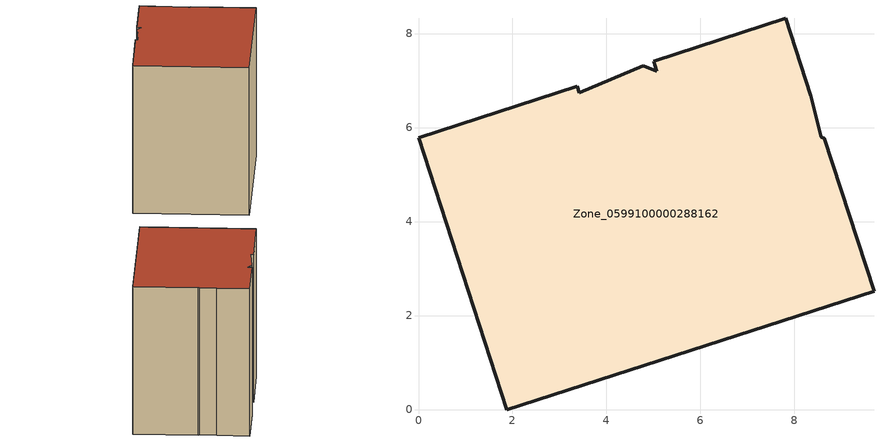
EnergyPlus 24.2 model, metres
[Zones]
Zone_0599100000288162
 floor ground (C_G): 8.64,5.77 9.69,2.52 1.88,0 0,5.78 3.38,6.88 3.42,6.74 4.78,7.31 5.07,7.2 5.01,7.41 7.81,8.32 8.34,6.68 8.57,5.79 z3.78
 wall outside (C_F): 1.88,0 9.69,2.52 8.64,5.77 8.57,5.79 8.34,6.68 7.81,8.32 5.01,7.41 5.07,7.2 4.78,7.31 3.42,6.74 3.38,6.88 0,5.78 1.88,0 z3.78:12.05
 roof outside (C_R): 9.69,2.52 8.64,5.77 8.57,5.79 8.34,6.68 7.81,8.32 5.01,7.41 5.07,7.2 4.78,7.31 3.42,6.74 3.38,6.88 0,5.78 1.88,0 z12.05
[BUILDING]
Pand.0599100000288162: North Axis=0; Terrain=City; Loads Convergence Tolerance Value=0.04; Temperature Convergence Tolerance Value=0.4; Solar Distribution=FullExterior; Maximum Number of Warmup Days=25; Minimum Number of Warmup Days=1
[Site:Location]
Rotterdam.The.Hague.AP_ZH_NLD Design_Conditions: Latitude=51.96; Longitude=4.45; Time Zone=1; Elevation=-4.5
[SITE:GROUNDTEMPERATURE:BUILDINGSURFACE]
18, 18, 18, 18, 18, 18, 18, 18, 18, 18, 18, 18
[MATERIAL] Thermal Absorptance=0.9; Solar Absorptance=0.7; Visible Absorptance=0.7
Name | Roughness | Thickness | Conductivity | Density | Specific Heat
G.TC.1965-1974 | MediumSmooth | 0.15 | 0.882353 | 540 | 1210
F.TC.1965-1974 | Rough | 0.3 | 0.697674 | 1920 | 840
R.TC.1965-1974 | MediumRough | 0.2 | 0.232558 | 1500 | 1000
[CONSTRUCTION]
C_G: G.TC.1965-1974
C_F: F.TC.1965-1974
C_R: R.TC.1965-1974
[ZONE]
Zone_0599100000288162: Type=1; Multiplier=1; Ceiling Height=Autocalculate; Volume=Autocalculate; Floor Area=autocalculate; Part of Total Floor Area=Yes
[ZONEINFILTRATION:DESIGNFLOWRATE]
Infil_Zone_0599100000288162: Zone or ZoneList or Space or SpaceList=Zone_0599100000288162; Schedule=AlwaysOn; Design Flow Rate Calculation Method=Flow/Area; Flow Rate per Floor Area=0.003; Constant Term Coefficient=1; Temperature Term Coefficient=0; Velocity Term Coefficient=0; Velocity Squared Term Coefficient=0
[HVACTEMPLATE:ZONE:IDEALLOADSAIRSYSTEM]
Zone_0599100000288162: Maximum Heating Supply Air Temperature=50; Minimum Cooling Supply Air Temperature=13; Maximum Heating Supply Air Humidity Ratio=0.0156; Minimum Cooling Supply Air Humidity Ratio=0.0077; Heating Limit=NoLimit; Cooling Limit=NoLimit; Dehumidification Control Type=ConstantSensibleHeatRatio; Cooling Sensible Heat Ratio=0.7; Dehumidification Setpoint=60; Humidification Control Type=None; Humidification Setpoint=30; Outdoor Air Method=None; Outdoor Air Flow Rate per Person=0.00944; Outdoor Air Flow Rate per Zone Floor Area=0; Outdoor Air Flow Rate per Zone=0; Demand Controlled Ventilation Type=None; Outdoor Air Economizer Type=NoEconomizer; Heat Recovery Type=None; Sensible Heat Recovery Effectiveness=0.7; Latent Heat Recovery Effectiveness=0.65
[ZONECONTROL:THERMOSTAT]
ThermostatControl_Zone_0599100000288162: Zone or ZoneList=Zone_0599100000288162; Control Type Schedule=DualSetpointControlType; Control 1=Thermostat_Zone_0599100000288162; Temperature Difference Between Cutout And Setpoint=0
[THERMOSTATSETPOINT:DUALSETPOINT]
Thermostat_Zone_0599100000288162: Heating Setpoint Temperature Schedule=HeatingSetpoint_Zone_0599100000288162; Cooling Setpoint Temperature Schedule=CoolingSetpoint_Zone_0599100000288162
[SCHEDULE:COMPACT]
HeatingSetpoint_Zone_0599100000288162: Through: 12/31, For: AllDays, Until: 24:00, 21
CoolingSetpoint_Zone_0599100000288162: Through: 12/31, For: AllDays, Until: 24:00, 24
DualSetpointControlType: Through: 12/31, For: AllDays, Until: 24:00, 4
AlwaysOn: Through: 12/31, For: AllDays, Until: 24:00, 1
